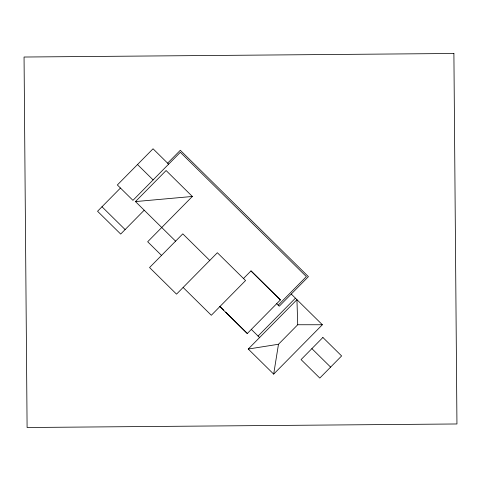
<?xml version="1.0" encoding="UTF-8"?>
<svg xmlns="http://www.w3.org/2000/svg" width="481" height="481" viewBox="0 0 481 481"><rect width="100%" height="100%" fill="white"/><g stroke="black" fill="none" stroke-linecap="round" stroke-linejoin="round"><path stroke-width="0.72" d="M273.677 374.11L278.487 344.252L297.727 324.747L322.366 324.747L273.677 374.11L248.256 349.038L296.939 299.675L297.727 324.747M120.454 188.041L97.553 211.255L120.683 234.067L144.21 210.209M167.616 163.161L180.309 150.288L308.417 276.647L279.269 306.199L276.713 303.679M175.589 241.155L135.468 201.581L166.089 170.533L192.346 196.464L147.679 241.757L161.526 255.417M243.494 278.505L251.028 270.863L280.453 299.885L247.24 333.561L219.883 306.577M278.21 305.158L306.373 276.605L180.339 152.297L132.942 200.355L117.346 184.969L153.042 148.785L168.633 164.165M258.075 336.051L295.424 298.178M248.256 349.038L278.487 344.252M135.468 201.581L192.346 196.464M291.245 294.053L322.366 324.747M250.95 270.947L280.375 299.97M137.506 164.532L153.102 179.912M311.88 348.635L330.609 367.105M209.764 260.449L182.798 233.85L149.561 267.544L176.527 294.138L217.364 252.735L245.563 280.543L211.315 315.265L183.123 287.458M251.341 329.407L259.59 337.548M219.991 306.469L223.671 310.107M225.775 312.181L247.348 333.453M101.99 206.764L125.114 229.569M322.895 337.47L301.064 359.596L319.793 378.072L341.624 355.94L322.895 337.47M453.896 53.487L24.05 57.029L27.098 427.513L456.95 423.971L453.896 53.487"/></g></svg>
